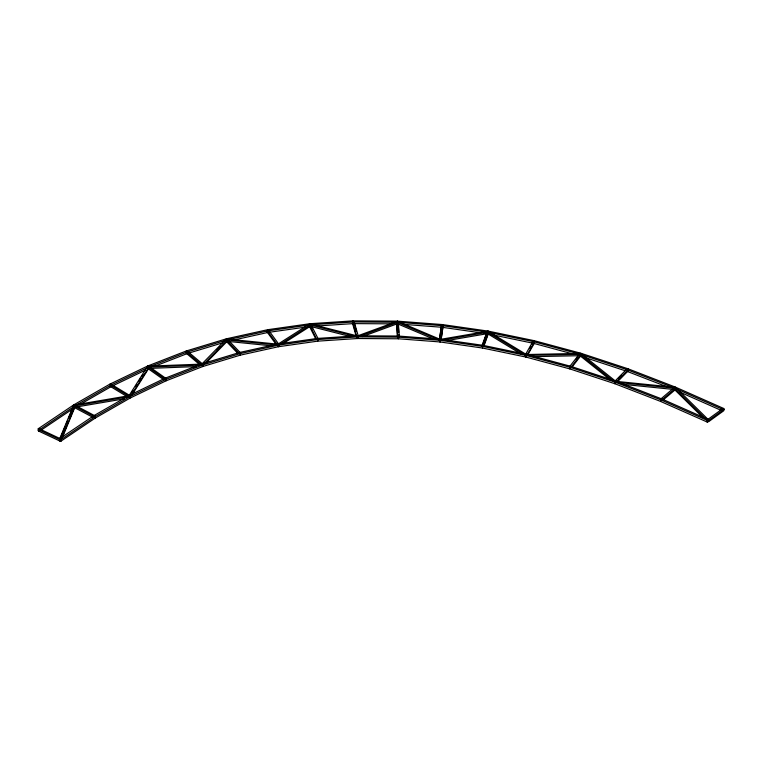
<?xml version="1.0" encoding="UTF-8"?>
<svg xmlns="http://www.w3.org/2000/svg" width="762" height="762" viewBox="0 0 762 762"><rect width="100%" height="100%" fill="white"/><g stroke="black" fill="none" stroke-linecap="round" stroke-linejoin="round"><path stroke-width="1.14" d="M397.45 322.25L397.488 321.145L442.37 324.555L442.331 325.669L397.45 322.25L397.297 323.879M398.45 337.147L398.497 336.042L440.217 339.214L440.169 340.328L440.017 341.957L398.297 338.776L398.45 337.147L440.169 340.328M38.252 428.73L39.814 429.511L75.124 405.746L111.471 384.886L110.061 384.029L147.58 366.036L148.942 366.932L111.423 384.915L110.004 384.058L73.609 404.946L38.252 428.73L38.1 430.359L39.662 431.14M38.414 430.959L38.538 429.606L39.5 428.911L60.817 438.922L59.865 439.607L59.741 440.969L38.414 430.959L39.376 430.263M61.017 440.769L59.417 440.465L60.979 441.141L61.131 439.522L95.383 416.471L130.416 396.364L166.268 379.171L164.906 378.285L128.997 395.507L93.869 415.661L59.569 438.741L61.131 439.522M95.383 416.471L93.821 415.69L95.336 416.5L95.183 418.128L130.264 397.993L166.116 380.8M130.216 398.021L130.445 396.288L149.019 366.817L147.466 366.417L128.892 395.888L130.445 396.288M148.723 368.579L148.942 366.932M166.268 379.171L166.059 380.829L202.797 366.522L202.94 364.893L201.711 363.95L164.973 378.257L166.202 379.2L202.94 364.893M202.34 366.379L202.168 364.093L148.104 366.151L148.39 367.084L202.463 365.027M278.74 345.072L240.335 353.558L239.459 352.501L277.854 344.024L278.74 345.072L278.587 346.7L240.192 355.178L240.43 353.53L239.363 352.53L201.797 363.922L202.863 364.922L202.711 366.551L240.278 355.159M202.921 366.17L203.044 364.817L227.543 339.728L226.085 339.204L201.587 364.303L203.044 364.817M227.267 339.852L268.338 330.794L267.452 329.736L226.381 338.804L227.267 339.852L227.114 341.481L227.362 339.833L226.285 338.833L186.404 350.92L187.481 351.92L227.362 339.833M278.101 346.5L278.34 344.224L226.866 339.004L226.752 339.928L278.225 345.148M278.635 345.1L278.482 346.72L317.706 341.157L317.859 339.528L317.192 338.442L277.959 344.005L278.635 345.1L317.859 339.528M278.797 346.377L278.921 345.015L310.725 324.745L309.448 324.079L277.644 344.357L278.921 345.015M317.744 339.538L317.592 341.166L357.654 338.518L357.807 336.89L357.368 335.775L317.306 338.433L317.744 339.538L357.807 336.89M357.188 338.252L357.835 336.042L310.344 323.993L309.82 324.841L357.311 336.89M357.53 338.518L357.483 335.775L398.374 336.032L398.574 337.156L398.421 338.785L357.53 338.518L357.33 337.404M357.94 338.223L358.064 336.871L357.073 336.071L396.964 321.431L397.954 322.231L358.064 336.871M439.617 341.624L439.741 340.271L440.617 339.547L397.897 321.469L397.012 322.202L439.741 340.271M440.055 340.319L482.603 346.405L482.879 345.319L440.331 339.233L440.055 340.319L439.903 341.938L482.451 348.034L482.984 345.338L526.361 354.34L525.723 357.016L482.346 348.015M440.369 341.709L439.865 339.461L487.528 331.308L488.156 332.213L440.493 340.357M525.409 356.654L525.542 355.302L526.675 354.701L488.413 331.46L487.28 332.061L525.542 355.302M525.78 355.368L569.995 367.284L614.944 382.086L615.782 381.133L570.748 366.303L569.909 367.255L569.843 368.913L525.628 356.987L525.78 355.368L526.456 354.359L570.662 366.274L569.757 368.884L614.801 383.715L614.877 382.067L615.858 381.162L661.721 398.907L660.749 399.812L660.597 401.431L614.724 383.686M526.228 355.463L580.558 354.33L580.32 353.397L525.99 354.53L526.104 356.826L525.856 355.892M614.582 383.343L614.705 381.991L579.787 354.101L581.092 353.616L616.001 381.505L614.705 381.991M615.296 382.21L675.027 388.22L675.132 387.306L615.41 381.286L615.172 383.562L615.286 382.638M628.221 369.618L616.077 382.01L614.629 381.486L626.774 369.094L628.221 369.618L628.098 370.97L616.763 382.534M707.231 422.062L707.384 420.443L708.479 419.586L661.787 398.926L660.692 399.783L660.54 401.412L707.231 422.062L708.336 421.215M674.256 389.315L674.38 387.963L675.78 387.563L708.622 419.948L707.222 420.348L674.38 387.963M707.222 420.348L707.098 421.7L708.498 421.31M708.584 420.462L708.46 421.815L723.776 410.728L723.9 409.375L722.567 408.746L707.26 419.833L708.584 420.462L723.9 409.375M723.643 410.118L723.795 408.499L675.646 387.201L674.551 388.058L722.7 409.356L723.795 408.499M439.569 338.919L441.398 326.517M441.208 339.1L443.027 326.698M482.975 343.929L486.518 334.07M483.803 346.396L488.528 333.261M60.322 438.283L65.284 426.301M66.189 424.129L67.542 420.862M68.447 418.681L72.504 408.87M62.37 437.502L75.009 407.003M525.723 357.016L526.209 355.968L525.628 356.987M529.647 348.348L530.762 346.396M531.866 344.434L532.981 342.481M527.876 354.587L534.553 342.862M131.864 392.325L133.102 390.363M135.579 386.439L136.817 384.467M138.674 381.524L140.532 378.581M141.77 376.609L143.008 374.647M132.178 394.687L148.895 368.17M575.939 359.654L577.386 357.788M571.671 367.57L581.073 355.444M216.98 349.758L220.247 346.415M206.188 362.826L227.409 341.081M618.553 378.714L621.782 375.409M663.531 399.669L675.656 389.401M59.741 440.969L60.693 440.274M40.643 430.473L74.981 407.375M60.979 441.141L95.231 418.1M283.769 343.205L309.601 326.736M79.991 404.498L111.328 386.515M112.338 386.029L145.571 370.094M155.353 365.998L187.404 353.52M362.379 336.594L397.831 323.593M202.863 364.922L240.43 353.53M188.433 353.216L222.78 342.805M232.82 340.223L268.186 332.413M447.342 340.519L486.87 333.766M76.829 406.908L124.092 398.869M269.253 332.27L305.591 327.117M307.934 326.784L310.286 326.45M317.173 325.993L353.406 323.602M148.266 368.437L196.463 366.598M533.19 356.673L579.253 355.711M354.444 323.612L391.611 323.85M357.683 336.89L398.574 337.156M404.384 324.422L440.998 327.203M622.202 384.267L673.732 389.458M226.628 341.281L271.082 345.786M442.065 327.279L480.565 332.794M484.07 333.289L486.404 333.623M489.766 334.251L533.514 343.329M482.498 346.386L525.875 355.387M310.829 326.479L350.396 336.528M533.419 343.31L573.157 354.016M579.882 355.825L582.12 356.568M584.368 357.302L624.697 370.58M626.869 371.294L666.712 386.705M614.877 382.067L660.749 399.812M397.983 324.012L434.14 339.309M679.742 392.049L721.481 410.508M660.692 399.783L707.384 420.443M38.538 429.606L59.865 439.607M74.695 407.708L92.926 417.357M110.033 386.258L126.978 396.526M488.156 334.023L521.389 354.206M148.466 368.922L163.868 379.809M580.587 356.187L609.981 379.676M186.138 353.139L199.72 364.617M675.103 390.144L702.888 417.547M226.79 341.862L237.411 352.997M267.005 331.889L276.015 344.272M311.277 326.736L312.334 328.841M309.172 325.85L316.068 339.509M354.006 322.878L354.921 326.079M355.521 328.212L356.435 331.403M352.387 322.926L356.025 335.718M398.231 324.364L398.764 332.394M398.926 334.68L399.078 336.975M396.507 323.155L397.44 336.909M441.522 325.164L439.36 339.814L440.998 339.995L443.16 325.336L441.522 325.164M442.484 324.574L442.217 325.66L487.718 332.165L487.994 331.079L442.484 324.574M487.042 331.622L481.927 345.853L483.537 346.138L488.652 331.899L487.042 331.622M73.533 405.346L59.541 439.112L61.141 439.417L75.133 405.651L73.533 405.346M488.099 331.099L487.613 332.146L533.657 341.7L534.143 340.652L488.099 331.099M533.105 341.128L525.323 354.816L526.894 355.187L534.676 341.5L533.105 341.128M534.238 340.681L533.571 341.681L580.12 354.225L627.088 369.694L627.926 368.741L580.873 353.244L580.034 354.206L580.787 353.225L534.238 340.681M579.682 353.635L569.557 366.693L571.071 367.141L581.196 354.092L579.682 353.635M628.002 368.77L627.021 369.675L674.608 388.077L675.58 387.172L628.002 368.77M674.389 387.477L660.53 399.202L661.921 399.783L675.78 388.048L674.389 387.477M74.857 405.174L73.809 405.822L94.069 416.538L95.107 415.89L74.857 405.174M111.3 384.305L110.157 384.905L129.102 396.383L130.235 395.783L111.3 384.305M148.857 366.351L147.628 366.884L164.963 379.133L166.192 378.6L148.857 366.351M186.328 350.949L147.647 366.008L148.876 366.96L187.557 351.892L186.328 350.949M187.595 351.33L186.261 351.787L201.654 364.788L202.978 364.331L187.595 351.33M227.524 339.281L226.104 339.652L239.173 353.349L240.592 352.977L227.524 339.281M268.634 330.26L267.129 330.537L277.53 344.824L279.035 344.548L268.634 330.26M129.359 395.64L74.019 405.051L74.647 405.946L129.978 396.535L129.359 395.64M309.763 323.736L267.557 329.717L268.224 330.813L310.429 324.822L309.763 323.736M310.867 324.336L309.296 324.498L316.725 339.204L318.297 339.042L310.867 324.336M353.111 320.859L309.877 323.717L310.315 324.831L353.558 321.974L353.111 320.859M354.13 321.526L352.511 321.574L356.759 336.49L358.378 336.442L354.13 321.526M397.373 321.135L353.235 320.859L353.435 321.974L397.564 322.259L397.373 321.135M398.278 321.869L396.64 321.802L397.64 336.699L399.278 336.766L398.278 321.869M75.124 405.746L73.571 404.974L75.086 405.775M130.416 396.364L128.949 395.535L130.359 396.392"/></g></svg>
